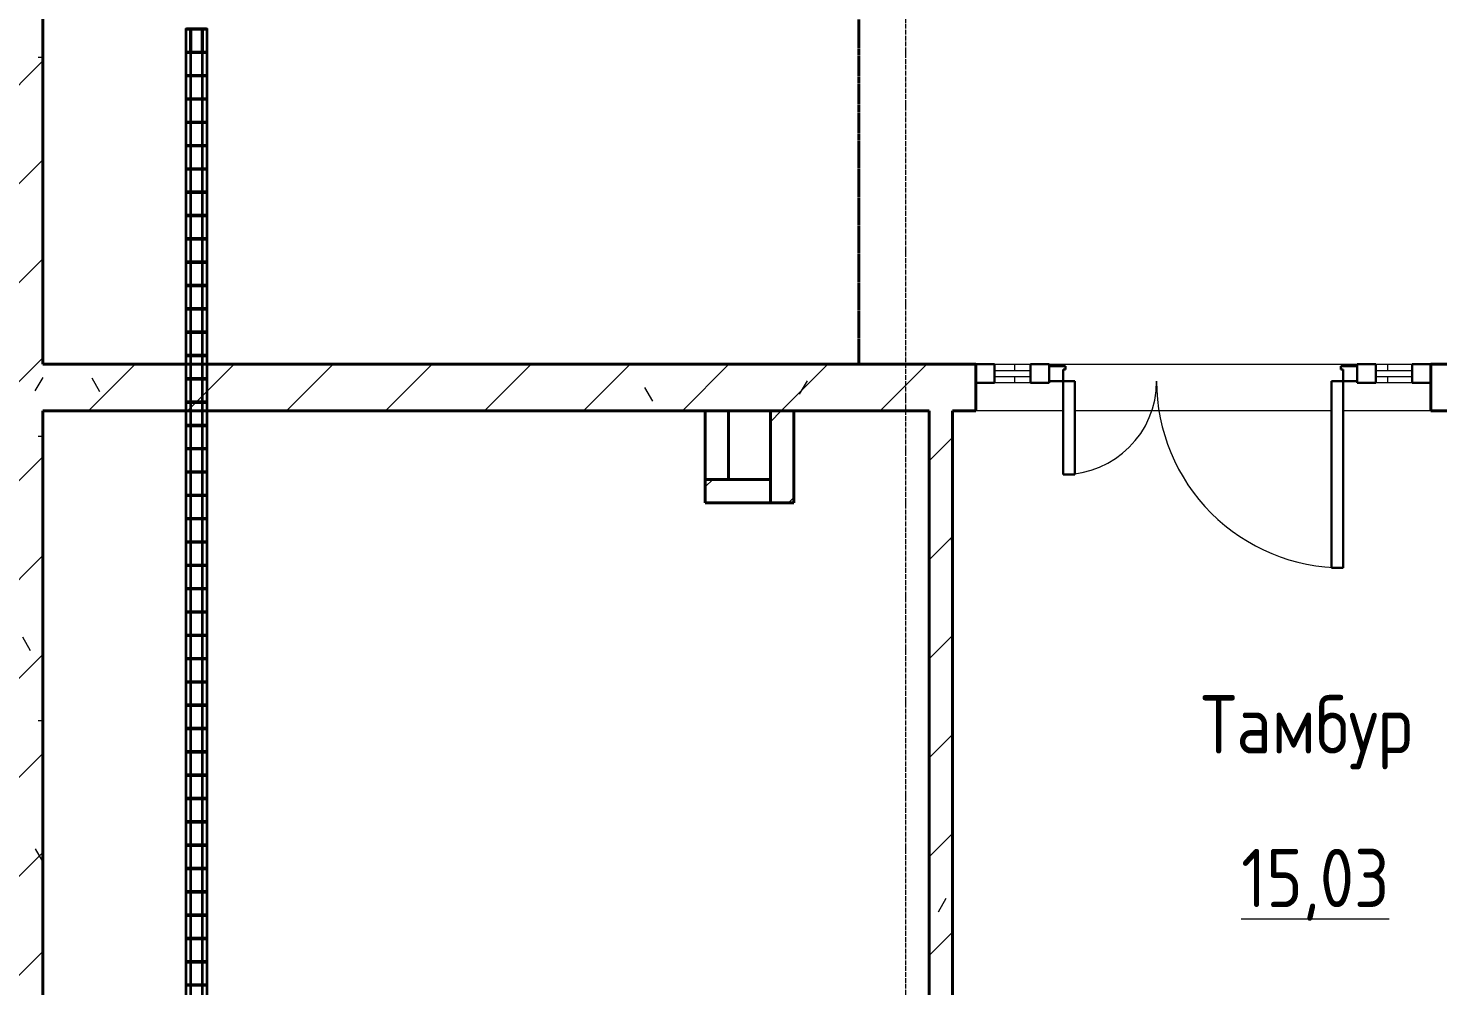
# Model space of a CAD drawing. Header units: millimetres. Extents: x 0 to 351840, y -132678 to 32417.
# Drawn here: x 305571 to 311614, y -46653 to -42547 of the extents above; entities that cross this region are included whole.
import ezdxf

# ---------------------------------------------------------------- set-up
doc = ezdxf.new("R2010")
doc.units = ezdxf.units.MM
doc.linetypes.add('BI_линия_сетки', pattern=[25, 20, -2.5, 0, -2.5])
doc.linetypes.add('BI_штриховая_ш3_п1_5', pattern=[4.5, 3, -1.5])
for name, color, linetype, lineweight in [('Витраж', 7, 'Continuous', 18), ('Двери', 7, 'Continuous', 18), ('Марки помещений', 7, 'Continuous', 20), ('Оси', 7, 'Continuous', 9), ('Панели витража', 7, 'Continuous', 9), ('Перекрытие', 7, 'Continuous', 18), ('Стены внутренние', 7, 'Continuous', 18), ('Стены несущие', 7, 'Continuous', 18)]:
    doc.layers.add(name, color=color, linetype=linetype, lineweight=lineweight)
doc.layers.add('Линии разделители', color=4, linetype='BI_штриховая_ш3_п1_5', lineweight=40, true_color=0x00ffff)
doc.styles.add('GOST Common_1', font='GOST Common.ttf', dxfattribs={"width": 0.9, "height": 250})
pattern_1 = [(0, (2e-10, 1e-10), (1625.6, 406.4), [67.056, -1152.144, 67.056, -1152.144, -6502.4]), (0, (2e-10, 1e-10), (1625.6, 406.4), [-2438.4, 67.056, -2371.344, 67.056, -1152.144, -2844.8]), (0, (2e-10, 1e-10), (1625.6, 406.4), [-6096, 67.056, -745.744, 67.056, -1964.944]), (120, (609.6, 203.2), (-1164.753, 1204.611), [67.056, -1152.144, 67.056, -1152.144, -6502.4]), (120, (609.6, 203.2), (-1164.753, 1204.611), [-2438.4, 67.056, -2371.344, 67.056, -1152.144, -2844.8]), (120, (609.6, 203.2), (-1164.753, 1204.611), [-6096, 67.056, -745.744, 67.056, -1964.944]), (240, (812.8, 1016), (-460.847, -1611.011), [67.056, -1152.144, 67.056, -1152.144, -6502.4]), (240, (812.8, 1016), (-460.847, -1611.011), [-2438.4, 67.056, -2371.344, 67.056, -1152.144, -2844.8]), (240, (812.8, 1016), (-460.847, -1611.011), [-6096, 67.056, -745.744, 67.056, -1964.944])]
pattern_2 = [(45, (2e-10, 1e-10), (-212.132, 212.132), [])]
pattern_3 = [(90, (0, 0), (-200, 1e-14), [])]

# ---------------------------------------------------------------- blocks, each defined once
blk = doc.blocks.new('*U56')
at = {"color": 0, "linetype": 'ByBlock', "lineweight": -2}
for p, q in [((190, 47.5), (187, 47.5)), ((6934.7, 47.5), (187, 47.5)), ((187, 42.5), (187, 47.5)), ((187, 42.5), (190, 42.5)), ((187, 22.5), (187, 27.5)), ((187.5, 42.5), (187.5, 41.5)), ((187.5, 41.5), (187.5, 40)), ((187.5, 40), (187.5, 37.5)), ((187.5, 37.5), (187.5, -37.5)), ((289.8, 47.5), (190, 47.5)), ((190, 42.5), (289.8, 42.5)), ((192.5, 41.5), (192.5, 42.5)), ((192.5, 40), (192.5, 41.5)), ((192.5, 37.5), (192.5, 40)), ((192.5, -37.5), (192.5, 37.5)), ((192.5, 27.5), (287.3, 27.5)), ((287.3, 22.5), (192.5, 22.5)), ((287.3, 42.5), (6934.7, 42.5)), ((287.3, 42.5), (287.3, 41.5)), ((287.3, 41.5), (287.3, 40)), ((287.3, 40), (287.3, 37.5)), ((287.3, 37.5), (287.3, -37.5)), ((292.3, 41.5), (292.3, 42.5)), ((292.3, 40), (292.3, 41.5)), ((292.3, 37.5), (292.3, 40)), ((292.3, -37.5), (292.3, 37.5)), ((6934.7, 27.5), (292.3, 27.5)), ((292.3, 22.5), (6934.7, 22.5)), ((387.3, 42.5), (387.3, 41.5)), ((387.3, 41.5), (387.3, 40)), ((387.3, 40), (387.3, 37.5)), ((387.3, 37.5), (387.3, -37.5)), ((392.3, 41.5), (392.3, 42.5)), ((392.3, 40), (392.3, 41.5)), ((392.3, 37.5), (392.3, 40)), ((392.3, -37.5), (392.3, 37.5)), ((487.3, 42.5), (487.3, 41.5)), ((487.3, 41.5), (487.3, 40)), ((487.3, 40), (487.3, 37.5)), ((487.3, 37.5), (487.3, -37.5)), ((492.3, 41.5), (492.3, 42.5)), ((492.3, 40), (492.3, 41.5)), ((492.3, 37.5), (492.3, 40)), ((492.3, -37.5), (492.3, 37.5)), ((587.3, 42.5), (587.3, 41.5)), ((587.3, 41.5), (587.3, 40)), ((587.3, 40), (587.3, 37.5)), ((587.3, 37.5), (587.3, -37.5)), ((592.3, 41.5), (592.3, 42.5)), ((592.3, 40), (592.3, 41.5)), ((592.3, 37.5), (592.3, 40)), ((592.3, -37.5), (592.3, 37.5)), ((687.3, 42.5), (687.3, 41.5)), ((687.3, 41.5), (687.3, 40)), ((687.3, 40), (687.3, 37.5)), ((687.3, 37.5), (687.3, -37.5)), ((692.3, 41.5), (692.3, 42.5)), ((692.3, 40), (692.3, 41.5)), ((692.3, 37.5), (692.3, 40)), ((692.3, -37.5), (692.3, 37.5)), ((787.3, 42.5), (787.3, 41.5)), ((787.3, 41.5), (787.3, 40)), ((787.3, 40), (787.3, 37.5)), ((787.3, 37.5), (787.3, -37.5)), ((792.3, 41.5), (792.3, 42.5)), ((792.3, 40), (792.3, 41.5)), ((792.3, 37.5), (792.3, 40)), ((792.3, -37.5), (792.3, 37.5)), ((887.3, 42.5), (887.3, 41.5)), ((887.3, 41.5), (887.3, 40)), ((887.3, 40), (887.3, 37.5)), ((887.3, 37.5), (887.3, -37.5)), ((892.3, 41.5), (892.3, 42.5)), ((892.3, 40), (892.3, 41.5)), ((892.3, 37.5), (892.3, 40)), ((892.3, -37.5), (892.3, 37.5)), ((987.3, 42.5), (987.3, 41.5)), ((987.3, 41.5), (987.3, 40)), ((987.3, 40), (987.3, 37.5)), ((987.3, 37.5), (987.3, -37.5)), ((992.3, 41.5), (992.3, 42.5)), ((992.3, 40), (992.3, 41.5)), ((992.3, 37.5), (992.3, 40)), ((992.3, -37.5), (992.3, 37.5)), ((1087.3, 42.5), (1087.3, 41.5)), ((1087.3, 41.5), (1087.3, 40)), ((1087.3, 40), (1087.3, 37.5)), ((1087.3, 37.5), (1087.3, -37.5)), ((1092.3, 41.5), (1092.3, 42.5)), ((1092.3, 40), (1092.3, 41.5)), ((1092.3, 37.5), (1092.3, 40)), ((1092.3, -37.5), (1092.3, 37.5)), ((1187.3, 42.5), (1187.3, 41.5)), ((1187.3, 41.5), (1187.3, 40)), ((1187.3, 40), (1187.3, 37.5)), ((1187.3, 37.5), (1187.3, -37.5)), ((1192.3, 41.5), (1192.3, 42.5)), ((1192.3, 40), (1192.3, 41.5)), ((1192.3, 37.5), (1192.3, 40)), ((1192.3, -37.5), (1192.3, 37.5)), ((1287.3, 42.5), (1287.3, 41.5)), ((1287.3, 41.5), (1287.3, 40)), ((1287.3, 40), (1287.3, 37.5)), ((1287.3, 37.5), (1287.3, -37.5)), ((1292.3, 41.5), (1292.3, 42.5)), ((1292.3, 40), (1292.3, 41.5)), ((1292.3, 37.5), (1292.3, 40)), ((1292.3, -37.5), (1292.3, 37.5)), ((1387.3, 42.5), (1387.3, 41.5)), ((1387.3, 41.5), (1387.3, 40)), ((1387.3, 40), (1387.3, 37.5)), ((1387.3, 37.5), (1387.3, -37.5)), ((1392.3, 41.5), (1392.3, 42.5)), ((1392.3, 40), (1392.3, 41.5)), ((1392.3, 37.5), (1392.3, 40)), ((1392.3, -37.5), (1392.3, 37.5)), ((1487.3, 42.5), (1487.3, 41.5)), ((1487.3, 41.5), (1487.3, 40)), ((1487.3, 40), (1487.3, 37.5)), ((1487.3, 37.5), (1487.3, -37.5)), ((1492.3, 41.5), (1492.3, 42.5)), ((1492.3, 40), (1492.3, 41.5)), ((1492.3, 37.5), (1492.3, 40)), ((1492.3, -37.5), (1492.3, 37.5)), ((1587.3, 42.5), (1587.3, 41.5)), ((1587.3, 41.5), (1587.3, 40)), ((1587.3, 40), (1587.3, 37.5)), ((1587.3, 37.5), (1587.3, -37.5)), ((1592.3, 41.5), (1592.3, 42.5)), ((1592.3, 40), (1592.3, 41.5)), ((1592.3, 37.5), (1592.3, 40)), ((1592.3, -37.5), (1592.3, 37.5)), ((1687.3, 42.5), (1687.3, 41.5)), ((1687.3, 41.5), (1687.3, 40)), ((1687.3, 40), (1687.3, 37.5)), ((1687.3, 37.5), (1687.3, -37.5)), ((1692.3, 41.5), (1692.3, 42.5)), ((1692.3, 40), (1692.3, 41.5)), ((1692.3, 37.5), (1692.3, 40)), ((1692.3, -37.5), (1692.3, 37.5)), ((1787.3, 42.5), (1787.3, 41.5)), ((1787.3, 41.5), (1787.3, 40)), ((1787.3, 40), (1787.3, 37.5)), ((1787.3, 37.5), (1787.3, -37.5)), ((1792.3, 41.5), (1792.3, 42.5)), ((1792.3, 40), (1792.3, 41.5)), ((1792.3, 37.5), (1792.3, 40)), ((1792.3, -37.5), (1792.3, 37.5)), ((1887.3, 42.5), (1887.3, 41.5)), ((1887.3, 41.5), (1887.3, 40)), ((1887.3, 40), (1887.3, 37.5)), ((1887.3, 37.5), (1887.3, -37.5)), ((1892.3, 41.5), (1892.3, 42.5)), ((1892.3, 40), (1892.3, 41.5)), ((1892.3, 37.5), (1892.3, 40)), ((1892.3, -37.5), (1892.3, 37.5)), ((1987.3, 42.5), (1987.3, 41.5)), ((1987.3, 41.5), (1987.3, 40)), ((1987.3, 40), (1987.3, 37.5)), ((1987.3, 37.5), (1987.3, -37.5)), ((1992.3, 41.5), (1992.3, 42.5)), ((1992.3, 40), (1992.3, 41.5)), ((1992.3, 37.5), (1992.3, 40)), ((1992.3, -37.5), (1992.3, 37.5)), ((2087.3, 42.5), (2087.3, 41.5)), ((2087.3, 41.5), (2087.3, 40)), ((2087.3, 40), (2087.3, 37.5)), ((2087.3, 37.5), (2087.3, -37.5)), ((2092.3, 41.5), (2092.3, 42.5)), ((2092.3, 40), (2092.3, 41.5)), ((2092.3, 37.5), (2092.3, 40)), ((2092.3, -37.5), (2092.3, 37.5)), ((2187.3, 42.5), (2187.3, 41.5)), ((2187.3, 41.5), (2187.3, 40)), ((2187.3, 40), (2187.3, 37.5)), ((2187.3, 37.5), (2187.3, -37.5)), ((2192.3, 41.5), (2192.3, 42.5)), ((2192.3, 40), (2192.3, 41.5)), ((2192.3, 37.5), (2192.3, 40)), ((2192.3, -37.5), (2192.3, 37.5)), ((2287.3, 42.5), (2287.3, 41.5)), ((2287.3, 41.5), (2287.3, 40)), ((2287.3, 40), (2287.3, 37.5)), ((2287.3, 37.5), (2287.3, -37.5)), ((2292.3, 41.5), (2292.3, 42.5)), ((2292.3, 40), (2292.3, 41.5)), ((2292.3, 37.5), (2292.3, 40)), ((2292.3, -37.5), (2292.3, 37.5)), ((2387.3, 42.5), (2387.3, 41.5)), ((2387.3, 41.5), (2387.3, 40)), ((2387.3, 40), (2387.3, 37.5)), ((2387.3, 37.5), (2387.3, -37.5)), ((2392.3, 41.5), (2392.3, 42.5)), ((2392.3, 40), (2392.3, 41.5)), ((2392.3, 37.5), (2392.3, 40)), ((2392.3, -37.5), (2392.3, 37.5)), ((2487.3, 42.5), (2487.3, 41.5)), ((2487.3, 41.5), (2487.3, 40)), ((2487.3, 40), (2487.3, 37.5)), ((2487.3, 37.5), (2487.3, -37.5)), ((2492.3, 41.5), (2492.3, 42.5)), ((2492.3, 40), (2492.3, 41.5)), ((2492.3, 37.5), (2492.3, 40)), ((2492.3, -37.5), (2492.3, 37.5)), ((2587.3, 42.5), (2587.3, 41.5)), ((2587.3, 41.5), (2587.3, 40)), ((2587.3, 40), (2587.3, 37.5)), ((2587.3, 37.5), (2587.3, -37.5)), ((2592.3, 41.5), (2592.3, 42.5)), ((2592.3, 40), (2592.3, 41.5)), ((2592.3, 37.5), (2592.3, 40)), ((2592.3, -37.5), (2592.3, 37.5)), ((2687.3, 42.5), (2687.3, 41.5)), ((2687.3, 41.5), (2687.3, 40)), ((2687.3, 40), (2687.3, 37.5)), ((2687.3, 37.5), (2687.3, -37.5)), ((2692.3, 41.5), (2692.3, 42.5)), ((2692.3, 40), (2692.3, 41.5)), ((2692.3, 37.5), (2692.3, 40)), ((2692.3, -37.5), (2692.3, 37.5)), ((2787.3, 42.5), (2787.3, 41.5)), ((2787.3, 41.5), (2787.3, 40)), ((2787.3, 40), (2787.3, 37.5)), ((2787.3, 37.5), (2787.3, -37.5)), ((2792.3, 41.5), (2792.3, 42.5)), ((2792.3, 40), (2792.3, 41.5)), ((2792.3, 37.5), (2792.3, 40)), ((2792.3, -37.5), (2792.3, 37.5)), ((2887.3, 42.5), (2887.3, 41.5)), ((2887.3, 41.5), (2887.3, 40)), ((2887.3, 40), (2887.3, 37.5)), ((2887.3, 37.5), (2887.3, -37.5)), ((2892.3, 41.5), (2892.3, 42.5)), ((2892.3, 40), (2892.3, 41.5)), ((2892.3, 37.5), (2892.3, 40)), ((2892.3, -37.5), (2892.3, 37.5)), ((2987.3, 42.5), (2987.3, 41.5)), ((2987.3, 41.5), (2987.3, 40)), ((2987.3, 40), (2987.3, 37.5)), ((2987.3, 37.5), (2987.3, -37.5)), ((2992.3, 41.5), (2992.3, 42.5)), ((2992.3, 40), (2992.3, 41.5)), ((2992.3, 37.5), (2992.3, 40)), ((2992.3, -37.5), (2992.3, 37.5)), ((3087.3, 42.5), (3087.3, 41.5)), ((3087.3, 41.5), (3087.3, 40)), ((3087.3, 40), (3087.3, 37.5)), ((3087.3, 37.5), (3087.3, -37.5)), ((3092.3, 41.5), (3092.3, 42.5)), ((3092.3, 40), (3092.3, 41.5)), ((3092.3, 37.5), (3092.3, 40)), ((3092.3, -37.5), (3092.3, 37.5)), ((3187.3, 42.5), (3187.3, 41.5)), ((3187.3, 41.5), (3187.3, 40)), ((3187.3, 40), (3187.3, 37.5)), ((3187.3, 37.5), (3187.3, -37.5)), ((3192.3, 41.5), (3192.3, 42.5)), ((3192.3, 40), (3192.3, 41.5)), ((3192.3, 37.5), (3192.3, 40)), ((3192.3, -37.5), (3192.3, 37.5)), ((3287.3, 42.5), (3287.3, 41.5)), ((3287.3, 41.5), (3287.3, 40)), ((3287.3, 40), (3287.3, 37.5)), ((3287.3, 37.5), (3287.3, -37.5)), ((3292.3, 41.5), (3292.3, 42.5)), ((3292.3, 40), (3292.3, 41.5)), ((3292.3, 37.5), (3292.3, 40)), ((3292.3, -37.5), (3292.3, 37.5)), ((3387.3, 42.5), (3387.3, 41.5)), ((3387.3, 41.5), (3387.3, 40)), ((3387.3, 40), (3387.3, 37.5)), ((3387.3, 37.5), (3387.3, -37.5)), ((3392.3, 41.5), (3392.3, 42.5)), ((3392.3, 40), (3392.3, 41.5)), ((3392.3, 37.5), (3392.3, 40)), ((3392.3, -37.5), (3392.3, 37.5)), ((3487.3, 42.5), (3487.3, 41.5)), ((3487.3, 41.5), (3487.3, 40)), ((3487.3, 40), (3487.3, 37.5)), ((3487.3, 37.5), (3487.3, -37.5)), ((3492.3, 41.5), (3492.3, 42.5)), ((3492.3, 40), (3492.3, 41.5)), ((3492.3, 37.5), (3492.3, 40)), ((3492.3, -37.5), (3492.3, 37.5)), ((3587.3, 42.5), (3587.3, 41.5)), ((3587.3, 41.5), (3587.3, 40)), ((3587.3, 40), (3587.3, 37.5)), ((3587.3, 37.5), (3587.3, -37.5)), ((3592.3, 41.5), (3592.3, 42.5)), ((3592.3, 40), (3592.3, 41.5)), ((3592.3, 37.5), (3592.3, 40)), ((3592.3, -37.5), (3592.3, 37.5)), ((3687.3, 42.5), (3687.3, 41.5)), ((3687.3, 41.5), (3687.3, 40)), ((3687.3, 40), (3687.3, 37.5)), ((3687.3, 37.5), (3687.3, -37.5)), ((3692.3, 41.5), (3692.3, 42.5)), ((3692.3, 40), (3692.3, 41.5)), ((3692.3, 37.5), (3692.3, 40)), ((3692.3, -37.5), (3692.3, 37.5)), ((3787.3, 42.5), (3787.3, 41.5)), ((3787.3, 41.5), (3787.3, 40)), ((3787.3, 40), (3787.3, 37.5)), ((3787.3, 37.5), (3787.3, -37.5)), ((3792.3, 41.5), (3792.3, 42.5)), ((3792.3, 40), (3792.3, 41.5)), ((3792.3, 37.5), (3792.3, 40)), ((3792.3, -37.5), (3792.3, 37.5)), ((3887.3, 42.5), (3887.3, 41.5)), ((3887.3, 41.5), (3887.3, 40)), ((3887.3, 40), (3887.3, 37.5)), ((3887.3, 37.5), (3887.3, -37.5)), ((3892.3, 41.5), (3892.3, 42.5)), ((3892.3, 40), (3892.3, 41.5)), ((3892.3, 37.5), (3892.3, 40)), ((3892.3, -37.5), (3892.3, 37.5)), ((3987.3, 42.5), (3987.3, 41.5)), ((3987.3, 41.5), (3987.3, 40)), ((3987.3, 40), (3987.3, 37.5)), ((3987.3, 37.5), (3987.3, -37.5)), ((3992.3, 41.5), (3992.3, 42.5)), ((3992.3, 40), (3992.3, 41.5)), ((3992.3, 37.5), (3992.3, 40)), ((3992.3, -37.5), (3992.3, 37.5)), ((4087.3, 42.5), (4087.3, 41.5)), ((4087.3, 41.5), (4087.3, 40)), ((4087.3, 40), (4087.3, 37.5)), ((4087.3, 37.5), (4087.3, -37.5)), ((4092.3, 41.5), (4092.3, 42.5)), ((4092.3, 40), (4092.3, 41.5)), ((4092.3, 37.5), (4092.3, 40)), ((4092.3, -37.5), (4092.3, 37.5)), ((4187.3, 42.5), (4187.3, 41.5)), ((4187.3, 41.5), (4187.3, 40)), ((4187.3, 40), (4187.3, 37.5)), ((4187.3, 37.5), (4187.3, -37.5)), ((4192.3, 41.5), (4192.3, 42.5)), ((4192.3, 40), (4192.3, 41.5)), ((4192.3, 37.5), (4192.3, 40)), ((4192.3, -37.5), (4192.3, 37.5)), ((4287.3, 42.5), (4287.3, 41.5)), ((4287.3, 41.5), (4287.3, 40)), ((4287.3, 40), (4287.3, 37.5)), ((4287.3, 37.5), (4287.3, -37.5)), ((4292.3, 41.5), (4292.3, 42.5)), ((4292.3, 40), (4292.3, 41.5)), ((4292.3, 37.5), (4292.3, 40)), ((4292.3, -37.5), (4292.3, 37.5)), ((187.5, -22.5), (187, -22.5)), ((187, -27.5), (187, -22.5)), ((187, -27.5), (187.5, -27.5)), ((190, -42.5), (187, -42.5)), ((187, -47.5), (187, -42.5)), ((187, -47.5), (6934.7, -47.5)), ((187, -47.5), (190, -47.5)), ((187.5, -37.5), (187.5, -40)), ((187.5, -40), (187.5, -41.5)), ((187.5, -41.5), (187.5, -42.5)), ((289.8, -42.5), (190, -42.5)), ((190, -47.5), (289.8, -47.5)), ((192.5, -22.5), (287.3, -22.5)), ((287.3, -27.5), (192.5, -27.5)), ((192.5, -40), (192.5, -37.5)), ((192.5, -41.5), (192.5, -40)), ((192.5, -42.5), (192.5, -41.5)), ((287.3, -37.5), (287.3, -40)), ((287.3, -40), (287.3, -41.5)), ((287.3, -41.5), (287.3, -42.5)), ((6934.7, -42.5), (287.3, -42.5)), ((6934.7, -22.5), (292.3, -22.5)), ((292.3, -27.5), (6934.7, -27.5)), ((292.3, -40), (292.3, -37.5)), ((292.3, -41.5), (292.3, -40)), ((292.3, -42.5), (292.3, -41.5)), ((387.3, -37.5), (387.3, -40)), ((387.3, -40), (387.3, -41.5)), ((387.3, -41.5), (387.3, -42.5)), ((392.3, -40), (392.3, -37.5)), ((392.3, -41.5), (392.3, -40)), ((392.3, -42.5), (392.3, -41.5)), ((487.3, -37.5), (487.3, -40)), ((487.3, -40), (487.3, -41.5)), ((487.3, -41.5), (487.3, -42.5)), ((492.3, -40), (492.3, -37.5)), ((492.3, -41.5), (492.3, -40)), ((492.3, -42.5), (492.3, -41.5)), ((587.3, -37.5), (587.3, -40)), ((587.3, -40), (587.3, -41.5)), ((587.3, -41.5), (587.3, -42.5)), ((592.3, -40), (592.3, -37.5)), ((592.3, -41.5), (592.3, -40)), ((592.3, -42.5), (592.3, -41.5)), ((687.3, -37.5), (687.3, -40)), ((687.3, -40), (687.3, -41.5)), ((687.3, -41.5), (687.3, -42.5)), ((692.3, -40), (692.3, -37.5)), ((692.3, -41.5), (692.3, -40)), ((692.3, -42.5), (692.3, -41.5)), ((787.3, -37.5), (787.3, -40)), ((787.3, -40), (787.3, -41.5)), ((787.3, -41.5), (787.3, -42.5)), ((792.3, -40), (792.3, -37.5)), ((792.3, -41.5), (792.3, -40)), ((792.3, -42.5), (792.3, -41.5)), ((887.3, -37.5), (887.3, -40)), ((887.3, -40), (887.3, -41.5)), ((887.3, -41.5), (887.3, -42.5)), ((892.3, -40), (892.3, -37.5)), ((892.3, -41.5), (892.3, -40)), ((892.3, -42.5), (892.3, -41.5)), ((987.3, -37.5), (987.3, -40)), ((987.3, -40), (987.3, -41.5)), ((987.3, -41.5), (987.3, -42.5)), ((992.3, -40), (992.3, -37.5)), ((992.3, -41.5), (992.3, -40)), ((992.3, -42.5), (992.3, -41.5)), ((1087.3, -37.5), (1087.3, -40)), ((1087.3, -40), (1087.3, -41.5)), ((1087.3, -41.5), (1087.3, -42.5)), ((1092.3, -40), (1092.3, -37.5)), ((1092.3, -41.5), (1092.3, -40)), ((1092.3, -42.5), (1092.3, -41.5)), ((1187.3, -37.5), (1187.3, -40)), ((1187.3, -40), (1187.3, -41.5)), ((1187.3, -41.5), (1187.3, -42.5)), ((1192.3, -40), (1192.3, -37.5)), ((1192.3, -41.5), (1192.3, -40)), ((1192.3, -42.5), (1192.3, -41.5)), ((1287.3, -37.5), (1287.3, -40)), ((1287.3, -40), (1287.3, -41.5)), ((1287.3, -41.5), (1287.3, -42.5)), ((1292.3, -40), (1292.3, -37.5)), ((1292.3, -41.5), (1292.3, -40)), ((1292.3, -42.5), (1292.3, -41.5)), ((1387.3, -37.5), (1387.3, -40)), ((1387.3, -40), (1387.3, -41.5)), ((1387.3, -41.5), (1387.3, -42.5)), ((1392.3, -40), (1392.3, -37.5)), ((1392.3, -41.5), (1392.3, -40)), ((1392.3, -42.5), (1392.3, -41.5)), ((1487.3, -37.5), (1487.3, -40)), ((1487.3, -40), (1487.3, -41.5)), ((1487.3, -41.5), (1487.3, -42.5)), ((1492.3, -40), (1492.3, -37.5)), ((1492.3, -41.5), (1492.3, -40)), ((1492.3, -42.5), (1492.3, -41.5)), ((1587.3, -37.5), (1587.3, -40)), ((1587.3, -40), (1587.3, -41.5)), ((1587.3, -41.5), (1587.3, -42.5)), ((1592.3, -40), (1592.3, -37.5)), ((1592.3, -41.5), (1592.3, -40)), ((1592.3, -42.5), (1592.3, -41.5)), ((1687.3, -37.5), (1687.3, -40)), ((1687.3, -40), (1687.3, -41.5)), ((1687.3, -41.5), (1687.3, -42.5)), ((1692.3, -40), (1692.3, -37.5)), ((1692.3, -41.5), (1692.3, -40)), ((1692.3, -42.5), (1692.3, -41.5)), ((1787.3, -37.5), (1787.3, -40)), ((1787.3, -40), (1787.3, -41.5)), ((1787.3, -41.5), (1787.3, -42.5)), ((1792.3, -40), (1792.3, -37.5)), ((1792.3, -41.5), (1792.3, -40)), ((1792.3, -42.5), (1792.3, -41.5)), ((1887.3, -37.5), (1887.3, -40)), ((1887.3, -40), (1887.3, -41.5)), ((1887.3, -41.5), (1887.3, -42.5)), ((1892.3, -40), (1892.3, -37.5)), ((1892.3, -41.5), (1892.3, -40)), ((1892.3, -42.5), (1892.3, -41.5)), ((1987.3, -37.5), (1987.3, -40)), ((1987.3, -40), (1987.3, -41.5)), ((1987.3, -41.5), (1987.3, -42.5)), ((1992.3, -40), (1992.3, -37.5)), ((1992.3, -41.5), (1992.3, -40)), ((1992.3, -42.5), (1992.3, -41.5)), ((2087.3, -37.5), (2087.3, -40)), ((2087.3, -40), (2087.3, -41.5)), ((2087.3, -41.5), (2087.3, -42.5)), ((2092.3, -40), (2092.3, -37.5)), ((2092.3, -41.5), (2092.3, -40)), ((2092.3, -42.5), (2092.3, -41.5)), ((2187.3, -37.5), (2187.3, -40)), ((2187.3, -40), (2187.3, -41.5)), ((2187.3, -41.5), (2187.3, -42.5)), ((2192.3, -40), (2192.3, -37.5)), ((2192.3, -41.5), (2192.3, -40)), ((2192.3, -42.5), (2192.3, -41.5)), ((2287.3, -37.5), (2287.3, -40)), ((2287.3, -40), (2287.3, -41.5)), ((2287.3, -41.5), (2287.3, -42.5)), ((2292.3, -40), (2292.3, -37.5)), ((2292.3, -41.5), (2292.3, -40)), ((2292.3, -42.5), (2292.3, -41.5)), ((2387.3, -37.5), (2387.3, -40)), ((2387.3, -40), (2387.3, -41.5)), ((2387.3, -41.5), (2387.3, -42.5)), ((2392.3, -40), (2392.3, -37.5)), ((2392.3, -41.5), (2392.3, -40)), ((2392.3, -42.5), (2392.3, -41.5)), ((2487.3, -37.5), (2487.3, -40)), ((2487.3, -40), (2487.3, -41.5)), ((2487.3, -41.5), (2487.3, -42.5)), ((2492.3, -40), (2492.3, -37.5)), ((2492.3, -41.5), (2492.3, -40)), ((2492.3, -42.5), (2492.3, -41.5)), ((2587.3, -37.5), (2587.3, -40)), ((2587.3, -40), (2587.3, -41.5)), ((2587.3, -41.5), (2587.3, -42.5)), ((2592.3, -40), (2592.3, -37.5)), ((2592.3, -41.5), (2592.3, -40)), ((2592.3, -42.5), (2592.3, -41.5)), ((2687.3, -37.5), (2687.3, -40)), ((2687.3, -40), (2687.3, -41.5)), ((2687.3, -41.5), (2687.3, -42.5)), ((2692.3, -40), (2692.3, -37.5)), ((2692.3, -41.5), (2692.3, -40)), ((2692.3, -42.5), (2692.3, -41.5)), ((2787.3, -37.5), (2787.3, -40)), ((2787.3, -40), (2787.3, -41.5)), ((2787.3, -41.5), (2787.3, -42.5)), ((2792.3, -40), (2792.3, -37.5)), ((2792.3, -41.5), (2792.3, -40)), ((2792.3, -42.5), (2792.3, -41.5)), ((2887.3, -37.5), (2887.3, -40)), ((2887.3, -40), (2887.3, -41.5)), ((2887.3, -41.5), (2887.3, -42.5)), ((2892.3, -40), (2892.3, -37.5)), ((2892.3, -41.5), (2892.3, -40)), ((2892.3, -42.5), (2892.3, -41.5)), ((2987.3, -37.5), (2987.3, -40)), ((2987.3, -40), (2987.3, -41.5)), ((2987.3, -41.5), (2987.3, -42.5)), ((2992.3, -40), (2992.3, -37.5)), ((2992.3, -41.5), (2992.3, -40)), ((2992.3, -42.5), (2992.3, -41.5)), ((3087.3, -37.5), (3087.3, -40)), ((3087.3, -40), (3087.3, -41.5)), ((3087.3, -41.5), (3087.3, -42.5)), ((3092.3, -40), (3092.3, -37.5)), ((3092.3, -41.5), (3092.3, -40)), ((3092.3, -42.5), (3092.3, -41.5)), ((3187.3, -37.5), (3187.3, -40)), ((3187.3, -40), (3187.3, -41.5)), ((3187.3, -41.5), (3187.3, -42.5)), ((3192.3, -40), (3192.3, -37.5)), ((3192.3, -41.5), (3192.3, -40)), ((3192.3, -42.5), (3192.3, -41.5)), ((3287.3, -37.5), (3287.3, -40)), ((3287.3, -40), (3287.3, -41.5)), ((3287.3, -41.5), (3287.3, -42.5)), ((3292.3, -40), (3292.3, -37.5)), ((3292.3, -41.5), (3292.3, -40)), ((3292.3, -42.5), (3292.3, -41.5)), ((3387.3, -37.5), (3387.3, -40)), ((3387.3, -40), (3387.3, -41.5)), ((3387.3, -41.5), (3387.3, -42.5)), ((3392.3, -40), (3392.3, -37.5)), ((3392.3, -41.5), (3392.3, -40)), ((3392.3, -42.5), (3392.3, -41.5)), ((3487.3, -37.5), (3487.3, -40)), ((3487.3, -40), (3487.3, -41.5)), ((3487.3, -41.5), (3487.3, -42.5)), ((3492.3, -40), (3492.3, -37.5)), ((3492.3, -41.5), (3492.3, -40)), ((3492.3, -42.5), (3492.3, -41.5)), ((3587.3, -37.5), (3587.3, -40)), ((3587.3, -40), (3587.3, -41.5)), ((3587.3, -41.5), (3587.3, -42.5)), ((3592.3, -40), (3592.3, -37.5)), ((3592.3, -41.5), (3592.3, -40)), ((3592.3, -42.5), (3592.3, -41.5)), ((3687.3, -37.5), (3687.3, -40)), ((3687.3, -40), (3687.3, -41.5)), ((3687.3, -41.5), (3687.3, -42.5)), ((3692.3, -40), (3692.3, -37.5)), ((3692.3, -41.5), (3692.3, -40)), ((3692.3, -42.5), (3692.3, -41.5)), ((3787.3, -37.5), (3787.3, -40)), ((3787.3, -40), (3787.3, -41.5)), ((3787.3, -41.5), (3787.3, -42.5)), ((3792.3, -40), (3792.3, -37.5)), ((3792.3, -41.5), (3792.3, -40)), ((3792.3, -42.5), (3792.3, -41.5)), ((3887.3, -37.5), (3887.3, -40)), ((3887.3, -40), (3887.3, -41.5)), ((3887.3, -41.5), (3887.3, -42.5)), ((3892.3, -40), (3892.3, -37.5)), ((3892.3, -41.5), (3892.3, -40)), ((3892.3, -42.5), (3892.3, -41.5)), ((3987.3, -37.5), (3987.3, -40)), ((3987.3, -40), (3987.3, -41.5)), ((3987.3, -41.5), (3987.3, -42.5)), ((3992.3, -40), (3992.3, -37.5)), ((3992.3, -41.5), (3992.3, -40)), ((3992.3, -42.5), (3992.3, -41.5)), ((4087.3, -37.5), (4087.3, -40)), ((4087.3, -40), (4087.3, -41.5)), ((4087.3, -41.5), (4087.3, -42.5)), ((4092.3, -40), (4092.3, -37.5)), ((4092.3, -41.5), (4092.3, -40)), ((4092.3, -42.5), (4092.3, -41.5)), ((4187.3, -37.5), (4187.3, -40)), ((4187.3, -40), (4187.3, -41.5)), ((4187.3, -41.5), (4187.3, -42.5)), ((4192.3, -40), (4192.3, -37.5)), ((4192.3, -41.5), (4192.3, -40)), ((4192.3, -42.5), (4192.3, -41.5)), ((4287.3, -37.5), (4287.3, -40)), ((4287.3, -40), (4287.3, -41.5)), ((4287.3, -41.5), (4287.3, -42.5)), ((4292.3, -40), (4292.3, -37.5)), ((4292.3, -41.5), (4292.3, -40)), ((4292.3, -42.5), (4292.3, -41.5))]:
    blk.add_line(p, q, dxfattribs=at)
for centre, start, end in [((190, 40), 180, 0), ((289.8, 40), 180, 0), ((389.8, 40), 180, 0), ((489.8, 40), 180, 0), ((589.8, 40), 180, 0), ((689.8, 40), 180, 0), ((789.8, 40), 180, 0), ((889.8, 40), 180, 0), ((989.8, 40), 180, 0), ((1089.8, 40), 180, 0), ((1189.8, 40), 180, 0), ((1289.8, 40), 180, 0), ((1389.8, 40), 180, 0), ((1489.8, 40), 180, 0), ((1589.8, 40), 180, 0), ((1689.8, 40), 180, 0), ((1789.8, 40), 180, 0), ((1889.8, 40), 180, 0), ((1989.8, 40), 180, 0), ((2089.8, 40), 180, 0), ((2189.8, 40), 180, 0), ((2289.8, 40), 180, 0), ((2389.8, 40), 180, 0), ((2489.8, 40), 180, 0), ((2589.8, 40), 180, 0), ((2689.8, 40), 180, 0), ((2789.8, 40), 180, 0), ((2889.8, 40), 180, 0), ((2989.8, 40), 180, 0), ((3089.8, 40), 180, 0), ((3189.8, 40), 180, 0), ((3289.8, 40), 180, 0), ((3389.8, 40), 180, 0), ((3489.8, 40), 180, 0), ((3589.8, 40), 180, 0), ((3689.8, 40), 180, 0), ((3789.8, 40), 180, 0), ((3889.8, 40), 180, 0), ((3989.8, 40), 180, 0), ((4089.8, 40), 180, 0), ((4189.8, 40), 180, 0), ((4289.8, 40), 180, 0), ((190, -40), 0, 180), ((289.8, -40), 0, 180), ((389.8, -40), 0, 180), ((489.8, -40), 0, 180), ((589.8, -40), 0, 180), ((689.8, -40), 0, 180), ((789.8, -40), 0, 180), ((889.8, -40), 0, 180), ((989.8, -40), 0, 180), ((1089.8, -40), 0, 180), ((1189.8, -40), 0, 180), ((1289.8, -40), 0, 180), ((1389.8, -40), 0, 180), ((1489.8, -40), 0, 180), ((1589.8, -40), 0, 180), ((1689.8, -40), 0, 180), ((1789.8, -40), 0, 180), ((1889.8, -40), 0, 180), ((1989.8, -40), 0, 180), ((2089.8, -40), 0, 180), ((2189.8, -40), 0, 180), ((2289.8, -40), 0, 180), ((2389.8, -40), 0, 180), ((2489.8, -40), 0, 180), ((2589.8, -40), 0, 180), ((2689.8, -40), 0, 180), ((2789.8, -40), 0, 180), ((2889.8, -40), 0, 180), ((2989.8, -40), 0, 180), ((3089.8, -40), 0, 180), ((3189.8, -40), 0, 180), ((3289.8, -40), 0, 180), ((3389.8, -40), 0, 180), ((3489.8, -40), 0, 180), ((3589.8, -40), 0, 180), ((3689.8, -40), 0, 180), ((3789.8, -40), 0, 180), ((3889.8, -40), 0, 180), ((3989.8, -40), 0, 180), ((4089.8, -40), 0, 180), ((4189.8, -40), 0, 180), ((4289.8, -40), 0, 180)]:
    blk.add_arc(centre, 2.5, start, end, dxfattribs=at)
blk = doc.blocks.new('_Двери_Металлические_Двупольные_Витражные1 - _дверь_ДМН_2300-1440 2-5138555-01 Этаж__0_000___Отделочный_')
at = {"layer": 'Двери', "color": 9, "lineweight": 30}
for p, q in [((-600, 832.5), (-550, 832.5)), ((-600, 32.5), (-600, 832.5)), ((-550, 832.5), (-550, 32.5)), ((600, 432.5), (550, 432.5)), ((550, 432.5), (550, 32.5)), ((600, 32.5), (600, 432.5)), ((-660, 32.5), (-600, 32.5)), ((-660, -32.5), (-660, 32.5)), ((-550, 32.5), (-600, 32.5)), ((-600, 32.5), (-600, -17.5)), ((550, 32.5), (600, 32.5)), ((660, 32.5), (600, 32.5)), ((600, 32.5), (600, -17.5)), ((660, -32.5), (660, 32.5)), ((-590, -32.5), (-660, -32.5)), ((-600, -17.5), (-590, -17.5)), ((-590, -17.5), (-590, -32.5)), ((600, -17.5), (590, -17.5)), ((590, -17.5), (590, -32.5)), ((590, -32.5), (660, -32.5))]:
    blk.add_line(p, q, dxfattribs=at)
at = {"layer": 'Двери', "color": 9}
for centre, radius, start, end in [((-600, 32.5), 800, 360, 90), ((600, 32.5), 400, 90, 180)]:
    blk.add_arc(centre, radius, start, end, dxfattribs=at)
blk = doc.blocks.new('Прямоугольный импост - _импост_80x80-5138512-01 Этаж__0_000___Отделочный_')
at = {"layer": 'Витраж', "color": 9, "lineweight": 30}
for p, q in [((0, 40), (-80, 40)), ((-80, 40), (-80, -40)), ((0, -40), (0, 40)), ((-80, -40), (0, -40))]:
    blk.add_line(p, q, dxfattribs=at)
blk = doc.blocks.new('Системная панель - _панель_витража_остекление_внутренний-5138549-01 Этаж__0_000___Отделочный_')
at = {"layer": 'Панели витража', "color": 9}
for p, q in [((77.5, 12.5), (-77.5, 12.5)), ((-77.5, 12.5), (-77.5, -12.5)), ((77.5, -12.5), (77.5, 12.5)), ((-77.5, -12.5), (77.5, -12.5))]:
    blk.add_line(p, q, dxfattribs=at)
blk = doc.blocks.new('Прямоугольный импост - _импост_80x80-5138484-01 Этаж__0_000___Отделочный_')
at = {"layer": 'Витраж', "color": 9, "lineweight": 30}
for p, q in [((-80, 40), (0, 40)), ((-80, -40), (-80, 40)), ((0, 40), (0, -40)), ((0, -40), (-80, -40))]:
    blk.add_line(p, q, dxfattribs=at)
blk = doc.blocks.new('Прямоугольный импост - _импост_80x80-5138584-01 Этаж__0_000___Отделочный_')
at = {"layer": 'Витраж', "color": 9, "lineweight": 30}
for p, q in [((-40, 40), (40, 40)), ((-40, -40), (-40, 40)), ((40, 40), (40, 32.5)), ((40, -40), (-40, -40)), ((40, -32.5), (40, -40))]:
    blk.add_line(p, q, dxfattribs=at)
blk = doc.blocks.new('Прямоугольный импост - _импост_80x80-5132102-01 Этаж__0_000___Отделочный_')
at = {"layer": 'Витраж', "lineweight": 9}
h = blk.add_hatch(dxfattribs=at)
h.set_pattern_fill('FP_43', color=9, style=0, pattern_type=2)
h.set_pattern_definition(pattern_3)
h.paths.add_polyline_path([(11915, 5320), (12070, 5320), (12070, 5347.5), (11915, 5347.5)])
h.paths.add_polyline_path([(11915, 5372.5), (12070, 5372.5), (12070, 5400), (11915, 5400)])
at = {"layer": 'Витраж', "color": 9}
for p, q in [((11915, 5400), (12070, 5400)), ((12070, 5320), (11915, 5320))]:
    blk.add_line(p, q, dxfattribs=at)
blk = doc.blocks.new('Прямоугольный импост - _импост_80x80-5138586-01 Этаж__0_000___Отделочный_')
at = {"layer": 'Витраж', "color": 9, "lineweight": 30}
for p, q in [((-40, 40), (40, 40)), ((-40, 32.5), (-40, 40)), ((40, 40), (40, -40)), ((-40, -40), (-40, -32.5)), ((40, -40), (-40, -40))]:
    blk.add_line(p, q, dxfattribs=at)
blk = doc.blocks.new('Прямоугольный импост - _импост_80x80-5132079-01 Этаж__0_000___Отделочный_')
at = {"layer": 'Витраж', "lineweight": 9}
h = blk.add_hatch(dxfattribs=at)
h.set_pattern_fill('FP_43', color=9, style=0, pattern_type=2)
h.set_pattern_definition(pattern_3)
h.paths.add_polyline_path([(10280, 5320), (10435, 5320), (10435, 5347.5), (10280, 5347.5)])
h.paths.add_polyline_path([(10435, 5372.5), (10435, 5400), (10280, 5400), (10280, 5372.5)])
at = {"layer": 'Витраж', "color": 9}
for p, q in [((10280, 5400), (10435, 5400)), ((10435, 5320), (10280, 5320))]:
    blk.add_line(p, q, dxfattribs=at)
blk = doc.blocks.new('A$C13a22a9d')
at = {"layer": 'Стены внутренние', "lineweight": 9}
h = blk.add_hatch(dxfattribs=at)
h.set_pattern_fill('FP_35', color=9, style=0, pattern_type=2)
h.set_pattern_definition(pattern_1)
h.paths.add_polyline_path([(6200, 200), (6200, 400), (6000, 400), (6000, 200)])
h.paths.add_polyline_path([(6200, 1910), (6200, 7700), (6000, 7700), (6000, 1910)])
h = blk.add_hatch(dxfattribs=at)
h.set_pattern_fill('FP_36', color=9, style=0, pattern_type=2)
h.set_pattern_definition(pattern_2)
h.paths.add_polyline_path([(6200, 200), (6200, 400), (6000, 400), (6000, 200)])
h.paths.add_polyline_path([(6200, 1910), (6200, 7700), (6000, 7700), (6000, 1910)])
h = blk.add_hatch(dxfattribs=at)
h.set_pattern_fill('FP_35', color=9, style=0, pattern_type=2)
h.set_pattern_definition(pattern_1)
h.paths.add_polyline_path([(6200, 5200), (10200, 5200), (10200, 5400), (6200, 5400)])
h.paths.add_polyline_path([(15656.4, 5200), (15700, 5200), (15700, 5400), (14335.3, 5400), (14335.3, 5200), (15196, 5200)])
h.paths.add_polyline_path([(12150, 5200), (13335.3, 5200), (13335.3, 5400), (12150, 5400)])
h = blk.add_hatch(dxfattribs=at)
h.set_pattern_fill('FP_36', color=9, style=0, pattern_type=2)
h.set_pattern_definition(pattern_2)
h.paths.add_polyline_path([(6200, 5200), (10200, 5200), (10200, 5400), (6200, 5400)])
h.paths.add_polyline_path([(15656.4, 5200), (15700, 5200), (15700, 5400), (14335.3, 5400), (14335.3, 5200), (15196, 5200)])
h.paths.add_polyline_path([(12150, 5200), (13335.3, 5200), (13335.3, 5400), (12150, 5400)])
h = blk.add_hatch(dxfattribs=at)
h.set_pattern_fill('FP_36', color=9, style=0, pattern_type=2)
h.set_pattern_definition(pattern_2)
h.paths.add_polyline_path([(9319.8, 4805.9), (9419.8, 4805.9), (9419.8, 5200), (9319.8, 5200)])
h = blk.add_hatch(dxfattribs=at)
h.set_pattern_fill('FP_35', color=9, style=0, pattern_type=2)
h.set_pattern_definition(pattern_1)
h.paths.add_polyline_path([(10100, 200), (10100, 400), (10000, 400), (10000, 200), (10042.1, 200)])
h.paths.add_polyline_path([(10100, 1910), (10100, 5200), (10000, 5200), (10000, 1910)])
h = blk.add_hatch(dxfattribs=at)
h.set_pattern_fill('FP_36', color=9, style=0, pattern_type=2)
h.set_pattern_definition(pattern_2)
h.paths.add_polyline_path([(10100, 200), (10100, 400), (10000, 400), (10000, 200), (10042.1, 200)])
h.paths.add_polyline_path([(10100, 1910), (10100, 5200), (10000, 5200), (10000, 1910)])
h = blk.add_hatch(dxfattribs=at)
h.set_pattern_fill('FP_36', color=9, style=0, pattern_type=2)
h.set_pattern_definition(pattern_2)
h.paths.add_polyline_path([(9040.1, 4805.9), (9319.8, 4805.9), (9319.8, 4905.9), (9040.1, 4905.9)])
at = {"layer": 'Линии разделители', "color": 9}
blk.add_line((9698.6, 7691), (9698.6, 5400), dxfattribs=at)
at = {"layer": 'Оси', "color": 9, "linetype": 'BI_линия_сетки'}
blk.add_line((9900, -3627.3), (9900, 29372.3), dxfattribs=at)
at = {"layer": 'Перекрытие', "color": 9, "lineweight": 9}
for p, q in [((10515, 5400), (11835, 5400)), ((10575, 5200), (10200, 5200)), ((11725, 5200), (10625, 5200)), ((12150, 5200), (11775, 5200))]:
    blk.add_line(p, q, dxfattribs=at)
at = {"layer": 'Стены несущие', "color": 9, "lineweight": 40}
for p, q in [((6200, 5400), (6200, 7700)), ((10200, 5400), (6200, 5400)), ((10200, 5200), (10200, 5400)), ((12734, 5400), (12150, 5400)), ((12150, 5400), (12150, 5200)), ((6200, 1910), (6200, 5200)), ((6200, 5200), (10000, 5200)), ((9040.1, 5200), (9040.1, 4805.9)), ((9140.1, 4905.9), (9140.1, 5200)), ((9319.8, 5200), (9319.8, 4805.9)), ((9419.8, 4805.9), (9419.8, 5200)), ((10000, 5200), (10000, 1910)), ((10100, 1910), (10100, 5200)), ((10100, 5200), (10200, 5200)), ((12150, 5200), (13335.3, 5200)), ((9319.8, 4905.9), (9040.1, 4905.9)), ((9040.1, 4805.9), (9419.8, 4805.9))]:
    blk.add_line(p, q, dxfattribs=at)
at = {"layer": 'Витраж', "color": 9, "extrusion": (0, 0, -1)}
for name, p in [('Прямоугольный импост - _импост_80x80-5138484-01 Этаж__0_000___Отделочный_', (-10200, 5360)), ('Прямоугольный импост - _импост_80x80-5138586-01 Этаж__0_000___Отделочный_', (-10475, 5360)), ('Прямоугольный импост - _импост_80x80-5138584-01 Этаж__0_000___Отделочный_', (-11875, 5360))]:
    blk.add_blockref(name, p, dxfattribs=at)
at = {"layer": 'Витраж', "color": 9}
for name, p in [('Прямоугольный импост - _импост_80x80-5132079-01 Этаж__0_000___Отделочный_', (0, 0)), ('Прямоугольный импост - _импост_80x80-5132102-01 Этаж__0_000___Отделочный_', (0, 0)), ('Прямоугольный импост - _импост_80x80-5138512-01 Этаж__0_000___Отделочный_', (12150, 5360))]:
    blk.add_blockref(name, p, dxfattribs=at)
at = {"layer": 'Панели витража', "color": 9, "rotation": 180}
for name, p in [('_Двери_Металлические_Двупольные_Витражные1 - _дверь_ДМН_2300-1440 2-5138555-01 Этаж__0_000___Отделочный_', (11175, 5360)), ('Системная панель - _панель_витража_остекление_внутренний-5138549-01 Этаж__0_000___Отделочный_', (10357.5, 5360)), ('Системная панель - _панель_витража_остекление_внутренний-5138549-01 Этаж__0_000___Отделочный_', (11992.5, 5360))]:
    blk.add_blockref(name, p, dxfattribs=at)
at = {"layer": 'Марки помещений', "color": 9, "lineweight": 9, "char_height": 250, "attachment_point": 1, "style": 'GOST Common_1'}
for s, insert, width in [('Тамбур', (11164.8, 3981.1), 1233.797), ('\\L15,03', (11337.6, 3322), 815.316)]:
    blk.add_mtext(s, dxfattribs=dict(at, insert=insert, width=width))

msp = doc.modelspace()

# ---------------------------------------------------------------- block references
msp.add_blockref('A$C13a22a9d', (299433.4, -49388.2))
at = {"color": 1, "rotation": 270}
msp.add_blockref('*U56', (306292.6, -42360.5), dxfattribs=at)

doc.saveas('drawing.dxf')
